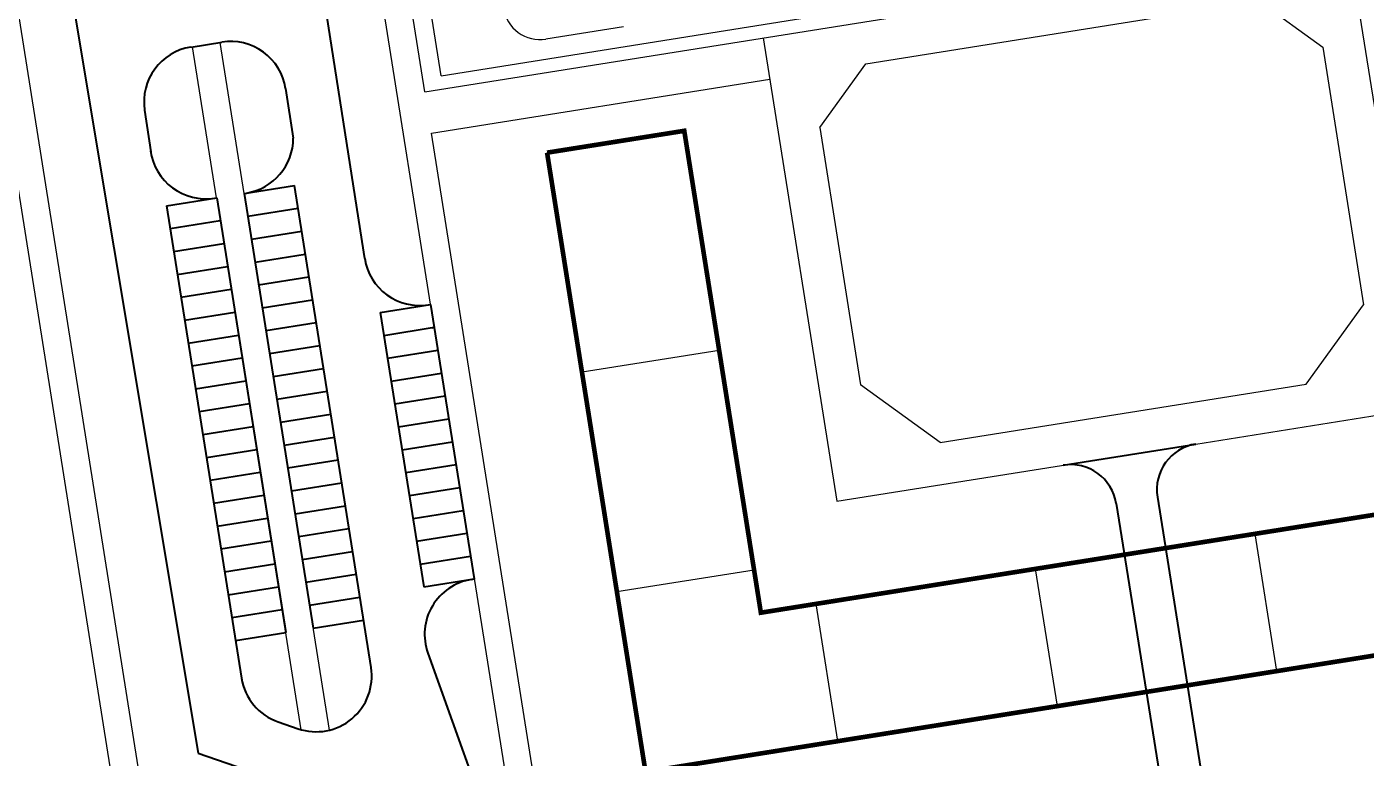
# Model space of a CAD drawing. Header units: millimetres. Extents: x 85680 to 1644304, y -104706 to 909689.
# Drawn here: x 699139 to 843773, y 401400 to 480329 of the extents above; entities that cross this region are included whole.
import ezdxf

# ---------------------------------------------------------------- set-up
doc = ezdxf.new("R2010")
doc.units = ezdxf.units.MM
doc.layers.add('new building', color=7, linetype='Continuous')
doc.layers.add('urban planing', color=243, linetype='Continuous')
doc.layers.add('road', color=252, linetype='Continuous', lineweight=40)
doc.linetypes.add('FENCELINE2', pattern='A,0.25,-0.1,[132,ltypeshp.shx,S=0.1,R=0,X=-0.1,Y=0],-0.1,1', length=1.45)

msp = doc.modelspace()

# ---------------------------------------------------------------- linework, layer by layer
at = {"layer": 'new building'}
for p, q in [((773905, 445402, 0), (759092, 443045, 0)), ((831731, 425606, 0), (834094, 410794, 0)), ((777676, 421700, 0), (762862, 419343, 0)), ((808031, 421826, 0), (810393, 407014, 0)), ((784330, 418046, 0), (786693, 403234, 0))]:
    msp.add_line(p, q, dxfattribs=at)
at = {"layer": 'new building', "linetype": 'FENCELINE2', "extrusion": (-0.987581, -0.157111, 0), "elevation": -809275, "flags": 128}
msp.add_lwpolyline([(-352278, 0), (-448046, 0)], dxfattribs=at)
at = {"layer": 'new building', "linetype": 'FENCELINE2', "extrusion": (-0.157433, 0.98753, 0), "elevation": 352014, "flags": 128}
msp.add_lwpolyline([(-809389, 0), (-916830, 0)], dxfattribs=at)
at = {"layer": 'new building', "const_width": 500, "elevation": 0, "flags": 128}
msp.add_lwpolyline([(755320, 466747), (765951, 399926), (878527, 417880), (867904, 484658), (853091, 482301), (861358, 430332), (778407, 417102), (770134, 469104), (755321, 466747)], dxfattribs=at)
at = {"layer": 'road'}
for p, q in [((693080, 549294, 0), (717632, 401957, 0)), ((735624, 455311, 0), (725657, 519543, 0)), ((716874, 478148, 0), (720210, 478679, 0)), ((727074, 473678, 0), (727911, 468318, 0)), ((711857, 471336, 0), (712529, 466825, 0)), ((722606, 462353, 0), (728038, 463217, 0)), ((736314, 411198, 0), (728038, 463217, 0)), ((714212, 461017, 0), (719644, 461881, 0)), ((719397, 461842, 0), (719642, 461881, 0)), ((719644, 461881, 0), (727106, 414971, 0)), ((722604, 462352, 0), (722853, 462392, 0)), ((722606, 462353, 0), (730069, 415443, 0)), ((714212, 461017, 0), (722320, 410051, 0)), ((722999, 459884, 0), (728431, 460748, 0)), ((714605, 458548, 0), (720036, 459412, 0)), ((723392, 457415, 0), (728824, 458279, 0)), ((714997, 456079, 0), (720429, 456944, 0)), ((723785, 454946, 0), (729216, 455810, 0)), ((715390, 453610, 0), (720822, 454475, 0)), ((724177, 452477, 0), (729609, 453341, 0)), ((715783, 451142, 0), (721215, 452006, 0)), ((724570, 450008, 0), (730002, 450872, 0)), ((737310, 449503, 0), (742742, 450367, 0)), ((742742, 450367, 0), (747455, 420740, 0)), ((716176, 448673, 0), (721607, 449537, 0)), ((724963, 447539, 0), (730395, 448403, 0)), ((737310, 449503, 0), (742023, 419876, 0)), ((716569, 446204, 0), (722000, 447068, 0)), ((737703, 447034, 0), (743134, 447898, 0)), ((742885, 447859, 0), (743134, 447898, 0)), ((725356, 445070, 0), (730787, 445934, 0)), ((716961, 443735, 0), (722393, 444599, 0)), ((738095, 444565, 0), (743527, 445429, 0)), ((725749, 442601, 0), (731180, 443465, 0)), ((738488, 442096, 0), (743920, 442961, 0)), ((717354, 441266, 0), (722786, 442130, 0)), ((726141, 440132, 0), (731573, 440996, 0)), ((738881, 439627, 0), (744313, 440492, 0)), ((717747, 438797, 0), (723179, 439661, 0)), ((726534, 437663, 0), (731966, 438527, 0)), ((718140, 436328, 0), (723571, 437192, 0)), ((739274, 437159, 0), (744705, 438023, 0)), ((726927, 435194, 0), (732359, 436058, 0)), ((739666, 434690, 0), (745098, 435554, 0)), ((718532, 433859, 0), (723964, 434723, 0)), ((811057, 433022, 0), (825376, 435305, 0)), ((727320, 432725, 0), (732751, 433589, 0)), ((740059, 432221, 0), (745491, 433085, 0)), ((718925, 431390, 0), (724357, 432254, 0)), ((727712, 430256, 0), (733144, 431121, 0)), ((719318, 428921, 0), (724750, 429785, 0)), ((740452, 429752, 0), (745884, 430616, 0)), ((821226, 429580, 0), (827187, 392206, 0)), ((728105, 427787, 0), (733537, 428652, 0)), ((740845, 427283, 0), (746277, 428147, 0)), ((816782, 428872, 0), (822597, 392409, 0)), ((719711, 426452, 0), (725142, 427316, 0)), ((728498, 425318, 0), (733930, 426183, 0)), ((741238, 424814, 0), (746669, 425678, 0)), ((720104, 423983, 0), (725535, 424847, 0)), ((720496, 421514, 0), (725928, 422378, 0)), ((728891, 422850, 0), (734322, 423714, 0)), ((741630, 422345, 0), (747062, 423209, 0)), ((729284, 420381, 0), (734715, 421245, 0)), ((720889, 419045, 0), (726321, 419909, 0)), ((742023, 419876, 0), (747455, 420740, 0)), ((747151, 420692, 0), (747455, 420740, 0)), ((729676, 417912, 0), (735108, 418776, 0)), ((721282, 416576, 0), (726714, 417440, 0)), ((730069, 415443, 0), (735501, 416307, 0)), ((721675, 414107, 0), (727106, 414971, 0)), ((742446, 412742, 0), (754868, 378082, 0)), ((726292, 405320, 0), (728434, 404582, 0)), ((717632, 401957, 0), (740810, 393974, 0))]:
    msp.add_line(p, q, dxfattribs=at)
for centre, radius, start, end in [((721152, 472754, 0), 6000, 8.87468, 99.03927), ((717792, 472219, 0), 6000, 99.03927, 188.46631), ((721911, 468318, 0), 6000, 279.03927, 0), ((718454, 467768, 0), 6000, 187.8933, 279.03927), ((741550, 456253, 0), 6000, 189.03927, 279.03927), ((826163, 430368, 0), 5000, 99.06177, 189.06177), ((811844, 428084, 0), 5000, 9.06177, 99.06177), ((748094, 414766, 0), 6000, 99.03927, 199.71759), ((730388, 410255, 0), 6000, 250.99511, 9.03927), ((728246, 410993, 0), 6000, 189.03927, 250.99511)]:
    msp.add_arc(centre, radius, start, end, dxfattribs=at)
at = {"layer": 'urban planing'}
for p, q in [((742129, 473302, 0), (726755, 569940, 0)), ((743130, 447898, 0), (724355, 565914, 0)), ((713211, 387732, 0), (686704, 554355, 0)), ((709998, 388839, 0), (683741, 553883, 0)), ((742130, 473302, 0), (876430, 494712, 0)), ((841867, 489202, 0), (849827, 439205, 0)), ((789741, 476335, 0), (832204, 483105, 0)), ((832204, 483105, 0), (839074, 478123, 0)), ((763581, 480329, 0), (755186, 478994, 0)), ((778665, 479127, 0), (786625, 429125, 0)), ((719642, 461881, 0), (717049, 478176, 0)), ((722604, 462352, 0), (720012, 478648, 0)), ((839073, 478124, 0), (843497, 450333, 0)), ((784760, 469467, 0), (789741, 476335, 0)), ((742838, 468858, 0), (779373, 474683, 0)), ((756409, 383534, 0), (742836, 468858, 0)), ((784759, 469466, 0), (789181, 441686, 0)), ((728776, 404465, 0), (720506, 456449, 0)), ((731819, 404429, 0), (723468, 456921, 0)), ((837277, 441760, 0), (843497, 450333, 0)), ((743132, 447898, 0), (752609, 388330, 0)), ((797766, 435459, 0), (789181, 441686, 0)), ((797766, 435459, 0), (837277, 441760, 0)), ((825376, 435305, 0), (849827, 439205, 0)), ((786625, 429125, 0), (825376, 435305, 0))]:
    msp.add_line(p, q, dxfattribs=at)
msp.add_arc((754558, 482944, 0), 4000, 189.03927, 279.03927, dxfattribs=at)

doc.saveas('drawing.dxf')
